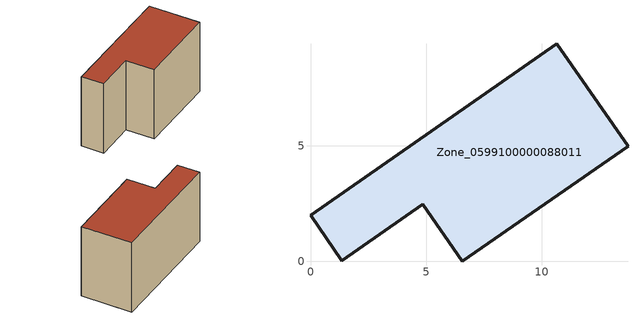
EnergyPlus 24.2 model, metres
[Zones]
Zone_0599100000088011
 floor ground (C_G): 4.85,2.47 1.36,0.03 0,1.99 10.65,9.42 13.74,4.99 6.57,0 z0
 wall outside (C_F): 10.65,9.42 0,1.99 1.36,0.03 4.85,2.47 6.57,0 13.74,4.99 10.65,9.42 z0:7.91
 roof outside (C_R): 6.57,0 13.74,4.99 10.65,9.42 0,1.99 1.36,0.03 4.85,2.47 z7.91
[BUILDING]
Pand.0599100000088011: North Axis=0; Terrain=City; Loads Convergence Tolerance Value=0.04; Temperature Convergence Tolerance Value=0.4; Solar Distribution=FullExterior; Maximum Number of Warmup Days=25; Minimum Number of Warmup Days=1
[Site:Location]
Rotterdam.The.Hague.AP_ZH_NLD Design_Conditions: Latitude=51.96; Longitude=4.45; Time Zone=1; Elevation=-4.5
[SITE:GROUNDTEMPERATURE:BUILDINGSURFACE]
18, 18, 18, 18, 18, 18, 18, 18, 18, 18, 18, 18
[MATERIAL] Thermal Absorptance=0.9; Solar Absorptance=0.7; Visible Absorptance=0.7
Name | Roughness | Thickness | Conductivity | Density | Specific Heat
G.TI.1975-1991 | MediumSmooth | 0.15 | 0.288461 | 540 | 1210
F.TI.1975-1991 | Rough | 0.3 | 0.230769 | 1920 | 840
R.TI.1975-1991 | MediumRough | 0.2 | 0.153846 | 1500 | 1000
[CONSTRUCTION]
C_G: G.TI.1975-1991
C_F: F.TI.1975-1991
C_R: R.TI.1975-1991
[ZONE]
Zone_0599100000088011: Type=1; Multiplier=1; Ceiling Height=Autocalculate; Volume=Autocalculate; Floor Area=autocalculate; Part of Total Floor Area=Yes
[ZONEINFILTRATION:DESIGNFLOWRATE]
Infil_Zone_0599100000088011: Zone or ZoneList or Space or SpaceList=Zone_0599100000088011; Schedule=AlwaysOn; Design Flow Rate Calculation Method=Flow/Area; Flow Rate per Floor Area=0.003; Constant Term Coefficient=1; Temperature Term Coefficient=0; Velocity Term Coefficient=0; Velocity Squared Term Coefficient=0
[HVACTEMPLATE:ZONE:IDEALLOADSAIRSYSTEM]
Zone_0599100000088011: Maximum Heating Supply Air Temperature=50; Minimum Cooling Supply Air Temperature=13; Maximum Heating Supply Air Humidity Ratio=0.0156; Minimum Cooling Supply Air Humidity Ratio=0.0077; Heating Limit=NoLimit; Cooling Limit=NoLimit; Dehumidification Control Type=ConstantSensibleHeatRatio; Cooling Sensible Heat Ratio=0.7; Dehumidification Setpoint=60; Humidification Control Type=None; Humidification Setpoint=30; Outdoor Air Method=None; Outdoor Air Flow Rate per Person=0.00944; Outdoor Air Flow Rate per Zone Floor Area=0; Outdoor Air Flow Rate per Zone=0; Demand Controlled Ventilation Type=None; Outdoor Air Economizer Type=NoEconomizer; Heat Recovery Type=None; Sensible Heat Recovery Effectiveness=0.7; Latent Heat Recovery Effectiveness=0.65
[ZONECONTROL:THERMOSTAT]
ThermostatControl_Zone_0599100000088011: Zone or ZoneList=Zone_0599100000088011; Control Type Schedule=DualSetpointControlType; Control 1=Thermostat_Zone_0599100000088011; Temperature Difference Between Cutout And Setpoint=0
[THERMOSTATSETPOINT:DUALSETPOINT]
Thermostat_Zone_0599100000088011: Heating Setpoint Temperature Schedule=HeatingSetpoint_Zone_0599100000088011; Cooling Setpoint Temperature Schedule=CoolingSetpoint_Zone_0599100000088011
[SCHEDULE:COMPACT]
HeatingSetpoint_Zone_0599100000088011: Through: 12/31, For: AllDays, Until: 24:00, 21
CoolingSetpoint_Zone_0599100000088011: Through: 12/31, For: AllDays, Until: 24:00, 24
DualSetpointControlType: Through: 12/31, For: AllDays, Until: 24:00, 4
AlwaysOn: Through: 12/31, For: AllDays, Until: 24:00, 1
